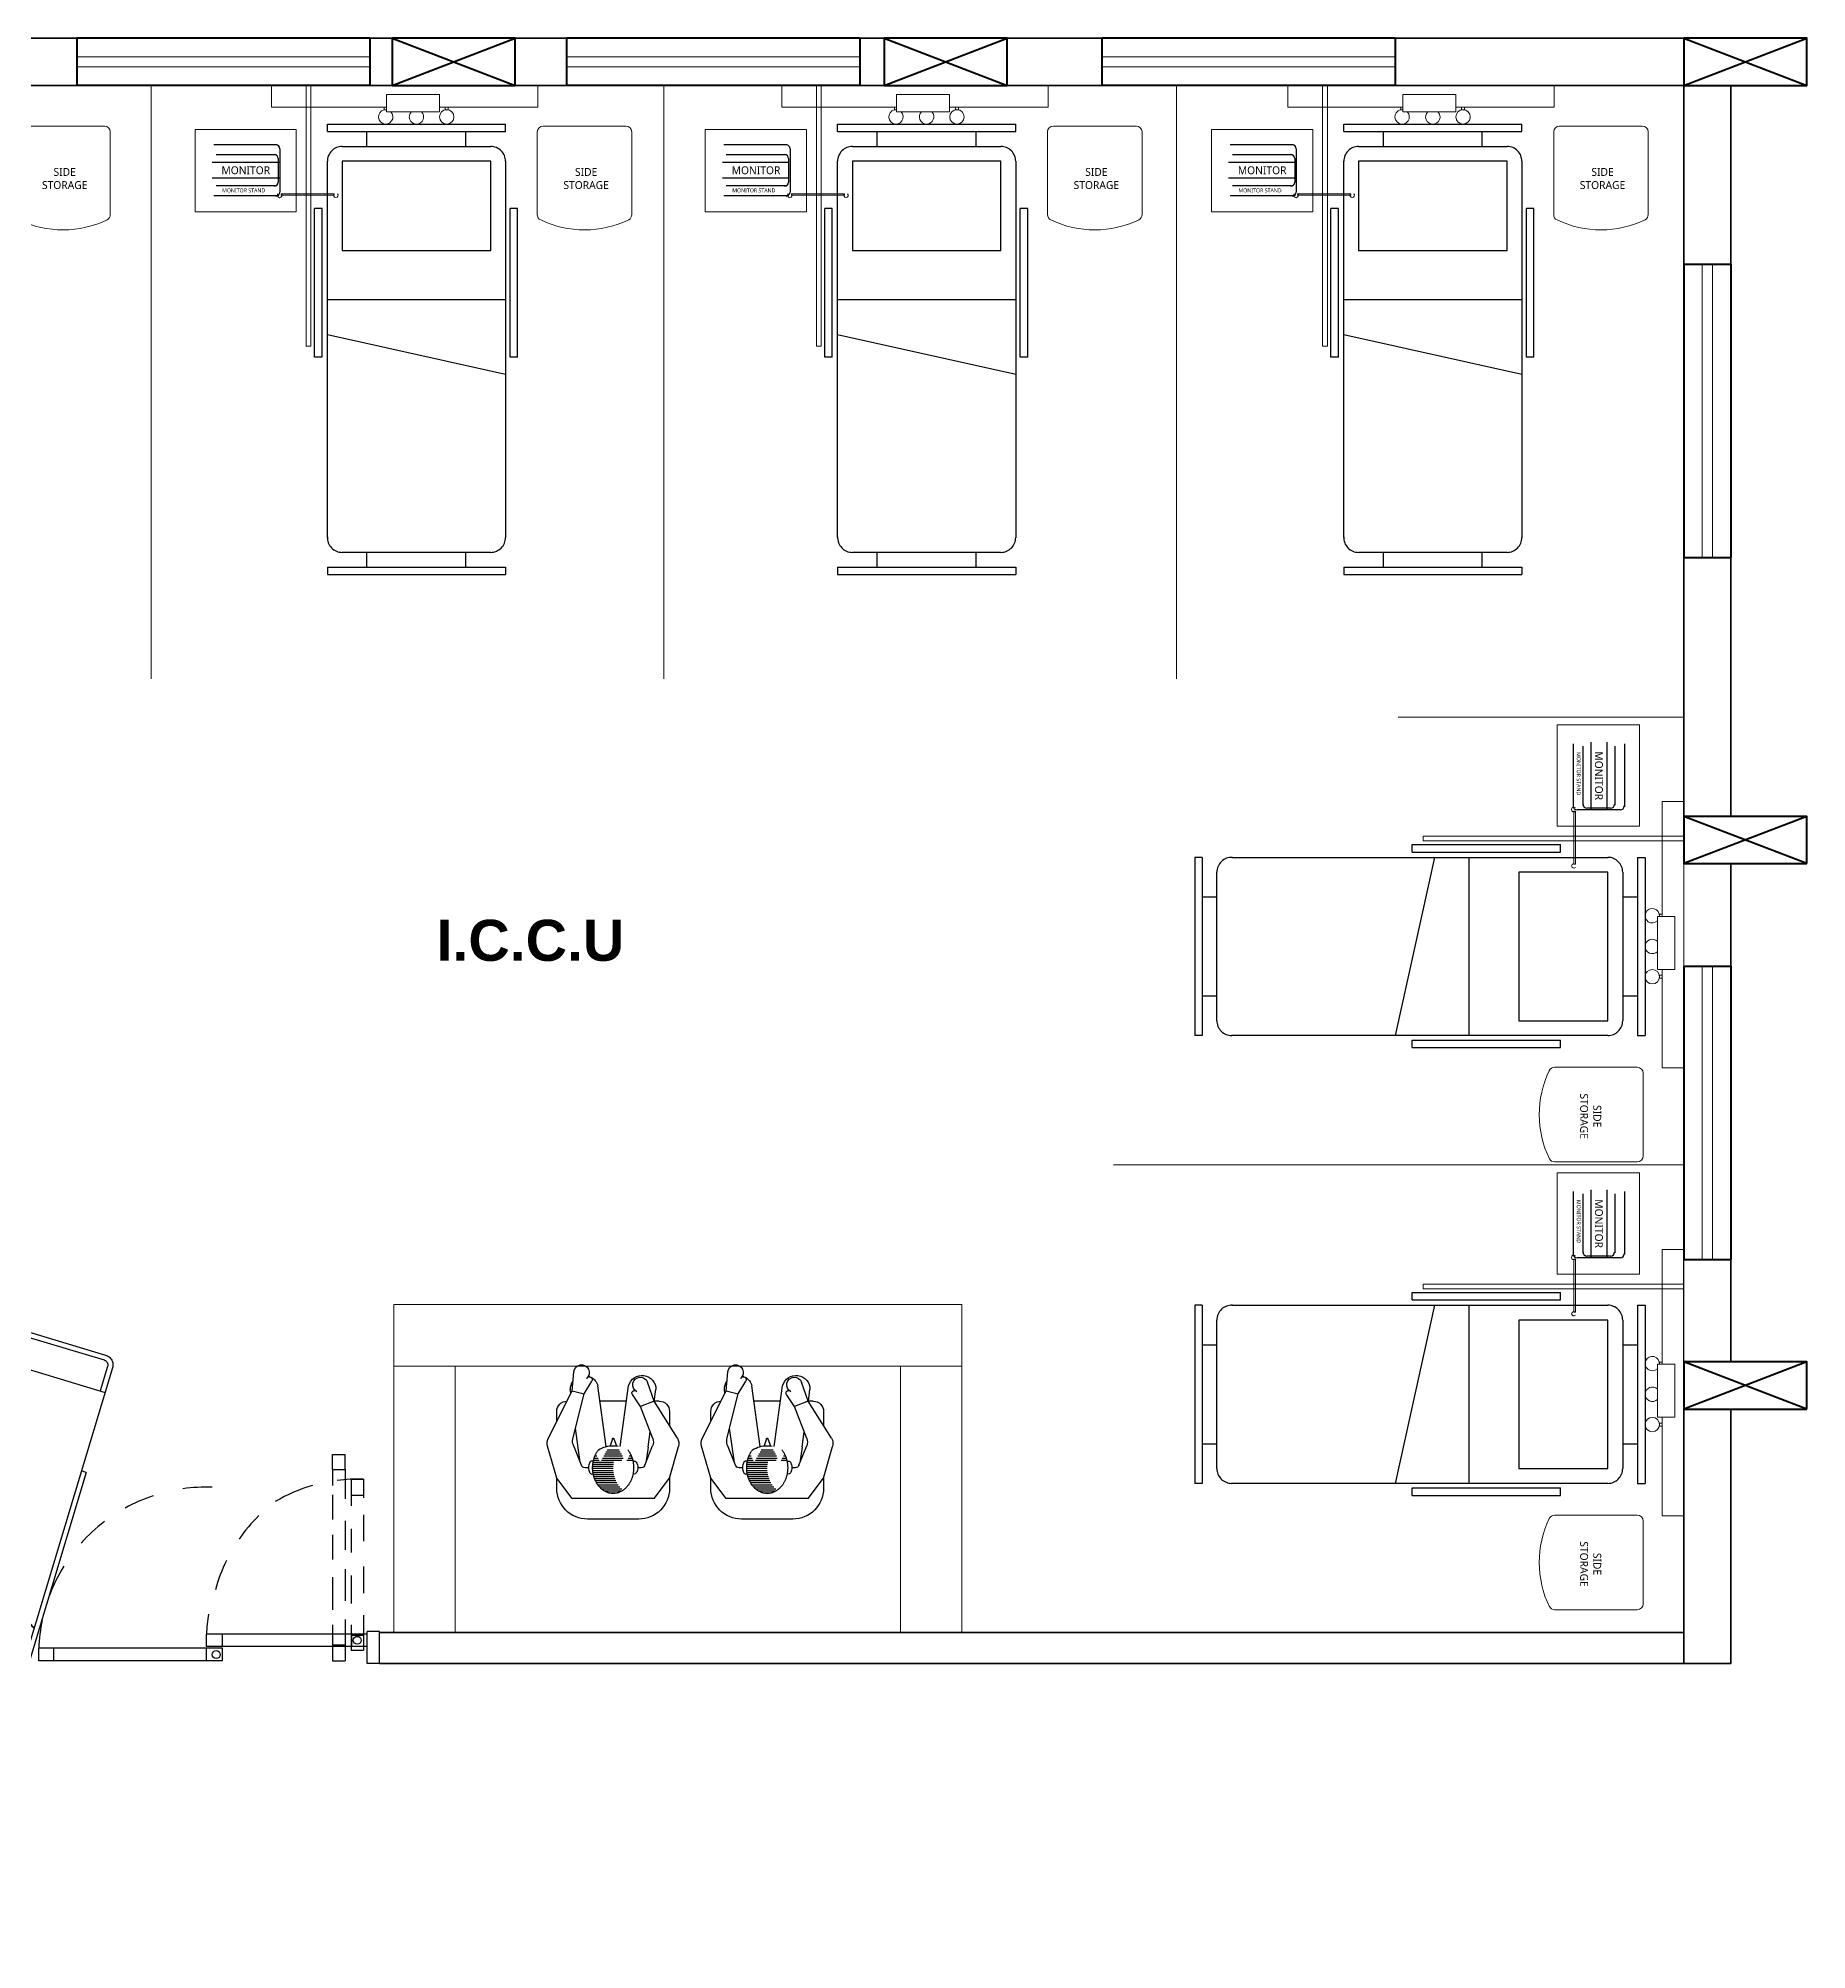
# Model space of a CAD drawing. Header units: inches. Extents: x -17070 to 527, y 504 to 2398.
# Drawn here: x -10391.89 to -10383.26, y 514.74 to 524.06 of the extents above; entities that cross this region are included whole.
import ezdxf

# ---------------------------------------------------------------- set-up
doc = ezdxf.new("R2010")
doc.units = ezdxf.units.IN
doc.linetypes.add('HIDDEN', pattern=[9.525, 6.35, -3.175])
for name, color, linetype in [('15', 7, 'HIDDEN'), ('elevation', 7, 'Continuous'), ('NOTES', 6, 'Continuous')]:
    doc.layers.add(name, color=color, linetype=linetype)
for name, color, linetype, lineweight in [('COL', 5, 'Continuous', 40), ('ELE-1', 105, 'Continuous', 40), ('furniture', 42, 'Continuous', 9), ('section', 1, 'Continuous', 35), ('TEXT', 7, 'Continuous', 9), ('wall', 7, 'Continuous', 30), ('WIN', 4, 'Continuous', 20)]:
    doc.layers.add(name, color=color, linetype=linetype, lineweight=lineweight)
doc.styles.add('ROMANC', font='arialbd.ttf', dxfattribs={"height": 0.35})
doc.styles.add('style1', font='', dxfattribs={"height": 12})
doc.styles.get('style1').set_extended_font_data('Arial Narrow')
doc.linetypes.add('ZIGZAG', pattern='A,0.0001,-0.2,[131,ltypeshp.shx,S=0.2,R=0,X=-0.2,Y=0],-0.4,[131,ltypeshp.shx,S=0.2,R=180,X=0.2,Y=0],-0.2', length=0.8001)

# ---------------------------------------------------------------- blocks, each defined once
blk = doc.blocks.new('OPERA')
at = {"layer": '15', "color": 7, "linetype": 'Continuous'}
for p, q in [((-154.8, 316.3), (-387.4, 200)), ((37.6, 275), (-118.7, 319.7)), ((-387.4, 200), (-480.5, 191.3)), ((-375.1, 206.2), (-394.2, 208.8)), ((-387.4, 200), (-372.8, 141.4)), ((-153.1, 196.1), (-372.8, 141.4)), ((-237.4, 275), (-287.4, 275)), ((-25, 155), (-122.4, 194)), ((137.6, 200), (37.6, 275)), ((87.6, 275), (37.6, 275)), ((137.6, -200), (137.6, 200)), ((-372.8, 141.4), (-435, 104.2)), ((-37.9, 160.2), (-205.6, 183)), ((-12.4, 120.2), (-12.4, 136.5)), ((237.6, -125), (237.6, 125)), ((-115.9, 34.6), (-412.4, 75)), ((-337.4, -64.8), (-337.4, 64.8)), ((-115.9, -34.6), (-412.4, -75)), ((-337.4, -200), (-429.2, -168.1)), ((-311.9, -133.2), (-369.1, -94)), ((-337.4, -200), (-311.9, -133.2)), ((-155.7, -193), (-311.9, -133.2)), ((-113.7, -170.5), (-188, -180.6)), ((-25, -155), (-119.3, -192.7)), ((-113.7, -170.5), (-36.6, -159.7)), ((-12.4, -136.5), (-12.4, -122.4)), ((-336.1, -200.8), (-394.2, -208.8)), ((-336.1, -200.8), (-394.2, -208.8)), ((-156.3, -313.2), (-337.4, -200)), ((-337.4, -225), (-337.4, -200)), ((-287.4, -275), (-217.4, -275)), ((37.6, -275), (-116, -318.9)), ((137.6, -200), (37.6, -275)), ((37.6, -275), (87.6, -275))]:
    blk.add_line(p, q, dxfattribs=at)
at = {"layer": '15', "color": 7}
for p, q in [((-50, 95.4), (-50, 67.8)), ((-40, 97.5), (-40, -97.5)), ((-30, 99), (-30, -99)), ((-20, 99.8), (-20, -99.8)), ((-10, 100), (-10, -100)), ((0, 99.5), (0, -99.5)), ((10, 98.4), (10, -98.4)), ((20, 96.6), (20, -96.6)), ((30, 94.1), (30, -94.1)), ((-154.3, 3.7), (-119.6, 14.6)), ((-100, 29.5), (-100, -29.5)), ((-90, 35), (-90, -35)), ((-80, 40.4), (-80, -40.4)), ((-70, 88.9), (-70, 78.8)), ((-70, 45.9), (-70, -45.9)), ((-60, 92.6), (-60, 73.3)), ((-60, 51.4), (-60, -51.4)), ((-50, 56.9), (-50, -57.4)), ((40, 90.9), (40, -90.9)), ((50, 86.8), (50, -86.8)), ((60, 81.6), (60, -81.6)), ((70, 75.2), (70, -75.2)), ((80, 67.3), (80, -67.3)), ((90, 57.2), (90, -57.2)), ((100, 43.4), (100, -43.4)), ((110, 20.2), (110, -20.2)), ((-154.3, -3.7), (-119.3, -15.7)), ((-70, -78.8), (-70, -88.9)), ((-60, -73.3), (-60, -92.6)), ((-50, -67.4), (-50, -95.4))]:
    blk.add_line(p, q, dxfattribs=at)
blk.add_lwpolyline([(-100, -71.4, 0.086863), (-61.4, -92.1, 0.080167), (-12.4, -100, 0.080167), (36.6, -92.1, 0.088923), (76, -70.7, 0.104957), (103.5, -37.1, 0.120011), (112.6, 0, 0.120011), (103.5, 37.1, 0.104957), (76, 70.7, 0.088923), (36.6, 92.1, 0.080167), (-12.4, 100, 0.080167), (-61.4, 92.1, 0.086863), (-100, 71.4, 0.104957)], format="xyb", dxfattribs=at)
at = {"layer": '15', "color": 7, "linetype": 'Continuous'}
for points in [[(-41.1, 97.3, -0.45437), (-43.1, 109.8, -0.104203), (-35.8, 115.6, -0.064948), (-26.3, 118.9, -0.051099), (-13.6, 120.2, -0.051099), (-0.8, 118.9, -0.064948), (8.7, 115.6, -0.104203), (16, 109.8, -0.433673), (14.5, 97.7, -0.174705)], [(-41.1, -97.3, 0.45437), (-43.1, -109.8, 0.104203), (-35.8, -115.6, 0.064948), (-26.3, -118.9, 0.051099), (-13.6, -120.2, 0.051099), (-0.8, -118.9, 0.064948), (8.7, -115.6, 0.104203), (16, -109.8, 0.433673), (14.5, -97.7, 0.174705)]]:
    blk.add_lwpolyline(points, format="xyb", dxfattribs=at)
for centre, radius, start, end in [((-132.5, 271.6), 50, 74.0546, 116.56505), ((-477, 153.9), 37.5, 95.3497, 319.86519), ((-395, 140.7), 68, 89.30545, 126.58211), ((-287.4, 225), 50, 90, 180), ((-141, 147.6), 50, 68.19859, 103.97598), ((87.6, 125), 150, 0, 90), ((-395, 140.7), 68, 197.39745, 202.38408), ((-442.2, 116.3), 14.1, 114.26492, 300.94997), ((-395, 140.7), 68, 209.44035, 255.16422), ((-32.4, 136.5), 20, 360, 68.19859), ((-394.6, -140.7), 68.1, 105.22147, 270.30886), ((-376.4, -104.7), 13, 55.57022, 226.31238), ((-416.9, -132.6), 37.5, 27.16621, 250.81308), ((-32.4, -136.5), 20, 291.80141, 0), ((87.6, -125), 150, 270, 0), ((-287.4, -225), 50, 180, 270), ((-137.8, -146.3), 50, 249.0532, 291.80141), ((-129.8, -270.8), 50, 237.99462, 285.9454)]:
    blk.add_arc(centre, radius, start, end, dxfattribs=at)
at = {"layer": '15', "color": 7}
for centre, radius, start, end in [((-152.8, 0), 4.03, 111.55109, 248.44891), ((15, 0), 135.3, 148.17789, 211.82211)]:
    blk.add_arc(centre, radius, start, end, dxfattribs=at)
blk = doc.blocks.new('w2r')
at = {"color": 7}
for p, q in [((-5580600.0868, -3631425.8087), (-5580600.0868, -3631425.3887)), ((-5580600.0568, -3631425.3587), (-5580599.6368, -3631425.3587)), ((-5580599.6068, -3631425.3887), (-5580599.6068, -3631425.8087))]:
    blk.add_line(p, q, dxfattribs=at)
for centre, radius, start, end in [((-5580600.0568, -3631425.3887), 0.03, 90, 180), ((-5580599.6368, -3631425.3887), 0.03, 0, 90), ((-5580600.0568, -3631425.8087), 0.03, 180, 240.73392), ((-5580599.8468, -3631425.3692), 0.5171, 244.23879, 295.5316), ((-5580599.6368, -3631425.8087), 0.03, 295.5316, 360)]:
    blk.add_arc(centre, radius, start, end, dxfattribs=at)
blk = doc.blocks.new('hospi bed')
at = {"layer": 'elevation', "color": 7}
for p, q in [((115.7191, 57.897), (115.7191, 56.0612)), ((115.7414, 56.9421), (115.7414, 57.6662))]:
    blk.add_line(p, q, dxfattribs=at)
for points in [[(114.8502, 58.0786), (115.7191, 58.0786)], [(114.8502, 58.0424), (114.8502, 58.0786)], [(115.7191, 58.0424), (115.7191, 58.0786)], [(114.8502, 58.0424), (115.7191, 58.0424)], [(115.0433, 57.9694), (115.0433, 58.0424)], [(115.526, 57.9694), (115.526, 58.0424)], [(114.8502, 56.0626), (114.8502, 57.897)], [(114.9226, 57.9694), (115.6467, 57.9694)], [(114.8242, 56.9421), (114.8242, 57.6662), (114.788, 57.6662)], [(114.788, 56.9421), (114.788, 57.6662)], [(115.7776, 57.6662), (115.7414, 57.6662)], [(115.7776, 56.9421), (115.7776, 57.6662)], [(115.7191, 57.2212), (114.8502, 57.2212)], [(114.8502, 57.0522), (115.7191, 56.8591)], [(114.8242, 56.9421), (114.788, 56.9421)], [(115.7776, 56.9421), (115.7414, 56.9421)], [(115.6467, 55.9902), (114.9226, 55.9902)], [(115.0433, 55.9178), (115.0433, 55.9902)], [(115.526, 55.9178), (115.526, 55.9902)], [(114.8502, 55.9184), (115.7191, 55.9184)], [(114.8502, 55.9184), (114.8502, 55.8822)], [(114.8502, 55.8822), (115.7191, 55.8822)], [(115.7191, 55.9184), (115.7191, 55.8822)]]:
    blk.add_lwpolyline(points, dxfattribs=at)
blk.add_lwpolyline([(115.6467, 57.897), (114.9226, 57.897), (114.9226, 57.4625), (115.6467, 57.4625), (115.6467, 57.897)], close=True, dxfattribs=at)
for centre, start, end in [((114.9226, 57.897), 90, 180.01241), ((115.6467, 57.897), 0, 90.00572), ((114.9226, 56.0626), 177.34067, 270.05424), ((115.6467, 56.0626), 269.94585, 0.00007)]:
    blk.add_arc(centre, 0.0724, start, end, dxfattribs=at)
blk = doc.blocks.new('FGTNB')
at = {"color": 7, "lineweight": 18}
blk.add_line((-5581170.012, -3631426.215), (-5581170.012, -3631426.521), dxfattribs=at)
blk.add_lwpolyline([(-5581170.012, -3631426.54, -2.414214), (-5581170.012, -3631426.521), (-5581170.021, -3631426.521), (-5581170.021, -3631426.215), (-5581170.012, -3631426.215, -2.414214), (-5581170.012, -3631426.197)], format="xyb", dxfattribs=at)
blk = doc.blocks.new('FBNH')
at = {"layer": 'furniture', "linetype": 'ByBlock'}
blk.add_lwpolyline([(-5581170.3591, -3631421.3814), (-5581170.3348, -3631421.3814), (-5581170.3348, -3631422.7057), (-5581170.3591, -3631422.7057)], close=True, dxfattribs=at)
at = {"layer": 'furniture', "linetype": 'ByBlock', "xscale": 0.880801118328236, "yscale": 0.880801118328236, "zscale": 0.8808011183136943, "rotation": 90}
blk.add_blockref('FGTNB', (-8779734.749, 1284478.8564), dxfattribs=at)
blk = doc.blocks.new('HEAD')
for p, q in [((-1.4, 1.21), (-1.27, 1.42)), ((-1.27, 1.42), (-1.08, 1.63)), ((-1.08, 1.63), (-0.88, 1.71)), ((-0.88, 1.71), (-0.67, 1.79)), ((-0.67, 1.79), (-0.45, 1.86)), ((-0.45, 1.86), (-0.24, 1.94)), ((-0.24, 1.94), (-0.03, 1.98)), ((-0.03, 1.98), (0.18, 2)), ((0.18, 2), (0.38, 2)), ((0.38, 2), (0.59, 1.92)), ((0.59, 1.92), (0.8, 1.81)), ((0.8, 1.81), (1.01, 1.73)), ((1.01, 1.73), (1.22, 1.64)), ((1.22, 1.64), (1.41, 1.43)), ((1.41, 1.43), (1.57, 1.22)), ((-1.57, 0.59), (-1.55, 0.8)), ((-1.51, 0.38), (-1.57, 0.59)), ((-1.55, 0.8), (-1.48, 1)), ((-1.47, 0.17), (-1.51, 0.38)), ((-1.48, 1), (-1.4, 1.21)), ((-1.44, -0.03), (-1.47, 0.17)), ((-1.33, 0.25), (-1.25, 0.46)), ((-1.3, 0.05), (-1.33, 0.25)), ((-1.18, -0.16), (-1.3, 0.05)), ((-1.25, 0.46), (-1.18, 0.67)), ((-1.18, 0.67), (-1.14, 0.88)), ((-1.14, 0.88), (-0.93, 0.99)), ((-0.95, 0.43), (-0.74, 0.49)), ((-0.93, 0.99), (-0.73, 0.98)), ((-0.74, 0.49), (-0.53, 0.5)), ((-0.73, 0.98), (-0.52, 0.96)), ((-0.53, 0.5), (-0.39, 0.47)), ((-0.52, 0.96), (-0.31, 0.96)), ((-0.31, 0.96), (-0.1, 0.97)), ((-0.22, 0.31), (-0.07, 0.1)), ((-0.07, 0.1), (-0.11, -0.1)), ((-0.1, 0.97), (0.11, 0.98)), ((0.11, 0.98), (0.31, 1.03)), ((0.31, 1.03), (0.52, 1.09)), ((0.43, 0.45), (0.64, 0.5)), ((0.52, 1.09), (0.73, 1.18)), ((0.64, 0.5), (0.85, 0.5)), ((0.73, 1.18), (0.94, 1.26)), ((0.85, 0.5), (0.95, 0.47)), ((0.94, 1.26), (1.15, 1.24)), ((0.95, 1.26), (1.1, 1.05)), ((1.1, 1.05), (1.19, 0.84)), ((1.18, 0.01), (1.1, -0.2)), ((1.15, 1.24), (1.18, 1.24)), ((1.19, 0.22), (1.18, 0.01)), ((1.19, 0.84), (1.22, 0.64)), ((1.22, 0.43), (1.19, 0.22)), ((1.22, 0.64), (1.22, 0.43)), ((1.32, 0.13), (1.23, 0)), ((1.53, 0.29), (1.32, 0.13)), ((1.49, 0.18), (1.46, -0.02)), ((1.6, 0.39), (1.49, 0.18)), ((1.57, 1.22), (1.64, 1.02)), ((1.64, 0.6), (1.6, 0.39)), ((1.64, 1.02), (1.68, 0.81)), ((1.68, 0.81), (1.64, 0.6)), ((-1.37, -0.24), (-1.44, -0.03)), ((-1.19, -0.32), (-1.37, -0.24)), ((-1.2, -0.39), (-1.19, -0.32)), ((-1.16, -0.6), (-1.2, -0.39)), ((-1.08, -0.37), (-1.18, -0.16)), ((-1.07, -0.81), (-1.16, -0.6)), ((-1.01, -0.58), (-1.08, -0.37)), ((-0.95, -1.02), (-1.07, -0.81)), ((-0.74, -1.21), (-0.95, -1.02)), ((-0.55, -1.42), (-0.74, -1.21)), ((-0.39, -0.74), (-0.18, -0.69)), ((-0.32, -0.81), (-0.11, -0.92)), ((-0.25, -0.24), (-0.04, -0.37)), ((-0.18, -0.69), (0.03, -0.69)), ((-0.11, -0.1), (-0.12, -0.14)), ((-0.11, -0.92), (0.1, -0.91)), ((-0.04, -0.37), (0.16, -0.36)), ((0.03, -0.69), (0.23, -0.67)), ((0.1, -0.91), (0.3, -0.91)), ((0.16, -0.36), (0.29, -0.24)), ((0.23, -0.67), (0.44, -0.72)), ((0.3, -0.91), (0.44, -0.82)), ((0.44, -0.72), (0.49, -0.72)), ((0.7, -1.28), (0.49, -1.42)), ((0.89, -1.07), (0.7, -1.28)), ((0.87, -0.61), (0.86, -0.69)), ((0.94, -0.4), (0.87, -0.61)), ((1.1, -0.88), (0.89, -1.07)), ((1.1, -0.2), (0.94, -0.4)), ((1.18, -0.67), (1.1, -0.88)), ((1.17, -0.16), (1.17, -0.23)), ((1.17, -0.23), (1.2, -0.44)), ((1.23, -0.46), (1.18, -0.67)), ((1.2, -0.44), (1.22, -0.51)), ((1.42, -0.25), (1.23, -0.46)), ((1.46, -0.02), (1.42, -0.25)), ((-0.34, -1.49), (-0.55, -1.42)), ((-0.14, -1.49), (-0.34, -1.49)), ((0.07, -1.5), (-0.14, -1.49)), ((0.28, -1.48), (0.07, -1.5)), ((0.49, -1.42), (0.28, -1.48))]:
    blk.add_line(p, q)
for centre, radius, start, end in [((-0.66, 0.4), 0.105, 128.6724, 57.683), ((0.71, 0.4), 0.104, 117.341, 62.659), ((1.47, -0.17), 0.3, 144.144, 176.818)]:
    blk.add_arc(centre, radius, start, end)
blk = doc.blocks.new('CAMILLA INVERTIDA')
at = {"layer": '15', "color": 7, "linetype": 'Continuous'}
for p, q in [((-0.4761, 0.2752), (-0.3011, 0.3253)), ((-0.3011, 0.3253), (-0.101, 0.2004)), ((0.7748, 0.2996), (1.1181, -0.2167)), ((0.7748, 0.2996), (0.992, -0.3006)), ((-0.576, 0.2001), (-0.4761, 0.2752)), ((-0.426, 0.1502), (-0.301, 0.2003)), ((-0.301, 0.2003), (-0.1265, 0.1336)), ((-0.101, 0.2004), (-0.1265, 0.1336)), ((-0.1024, 0.2012), (-0.0443, 0.2092)), ((-0.1024, 0.2012), (-0.0443, 0.2092)), ((-0.101, 0.2004), (-0.0092, 0.1685)), ((-0.426, 0.1502), (-0.426, 0.1204)), ((-0.3248, 0.1707), (-0.4018, 0.1599)), ((-0.3248, 0.1707), (-0.2504, 0.1809)), ((-0.1265, 0.1336), (-0.0693, 0.0944)), ((0.4927, 0.062), (0.5175, 0.1637)), ((-0.3225, 0.0348), (-0.0259, 0.0754)), ((0.449, 0.062), (0.4927, 0.062)), ((-0.6572, -0.0296), (-0.7888, -0.0476)), ((0.4446, -0.0562), (0.4923, -0.0562)), ((0.4923, -0.0562), (0.5174, -0.1591)), ((-0.4258, -0.12), (-0.4258, -0.1498)), ((-0.4258, -0.1498), (-0.3008, -0.1997)), ((-0.3008, -0.1997), (-0.0654, -0.141)), ((-0.0654, -0.141), (-0.0033, -0.1037)), ((-0.0508, -0.1996), (-0.0654, -0.141)), ((-0.5758, -0.1999), (-0.4757, -0.2748)), ((-0.4757, -0.2748), (-0.3007, -0.3247)), ((-0.3007, -0.3247), (-0.0508, -0.1996)), ((-0.0508, -0.1996), (0.0423, -0.1908)), ((0.992, -0.3006), (1.1181, -0.2167))]:
    blk.add_line(p, q, dxfattribs=at)
at = {"layer": '15'}
for p, q in [((2.0998, 0.3), (0.0498, 0.2988)), ((0.1748, 0.2989), (0.1752, -0.3011)), ((1.5748, 0.3247), (0.5748, 0.3241)), ((0.5748, 0.3241), (0.5748, 0.2991)), ((1.5748, 0.3247), (1.5748, 0.2997)), ((1.9752, -0.3001), (1.9748, 0.2999)), ((-0.0001, 0.2488), (-0.0001, 0.1638)), ((0.0249, 0.2488), (0.0251, -0.1186)), ((0.1748, 0.2739), (0.0498, 0.2738)), ((2.0998, 0.275), (1.9748, 0.2749)), ((2.1251, -0.25), (2.1249, 0.25)), ((2.1501, -0.25), (2.1499, 0.25)), ((-0.0001, 0.1023), (0.0001, -0.1023)), ((0.3179, 0.0948), (0.3179, 0.0724)), ((0.3279, 0.0961), (0.3279, 0.0737)), ((0.3379, 0.0961), (0.3379, 0.0762)), ((0.3479, 0.0939), (0.3479, 0.0791)), ((0.2379, 0.0213), (0.2379, -0.0268)), ((0.2479, 0.0443), (0.2479, -0.044)), ((0.2579, 0.0649), (0.2578, -0.0631)), ((0.2679, 0.0744), (0.2678, -0.0717)), ((0.2779, 0.0808), (0.2778, -0.0787)), ((0.2879, 0.0857), (0.2879, -0.0459)), ((0.2979, 0.0892), (0.2979, -0.0267)), ((0.3079, 0.0922), (0.3079, 0.0629)), ((0.3579, 0.092), (0.3579, 0.0822)), ((0.3679, 0.0904), (0.3679, 0.0819)), ((0.2878, -0.0502), (0.2878, -0.0849)), ((0.2978, -0.056), (0.2978, -0.088)), ((0.3078, -0.0604), (0.3078, -0.0902)), ((0.3178, -0.0636), (0.3178, -0.0915)), ((0.3278, -0.0645), (0.3278, -0.0905)), ((0.3378, -0.0649), (0.3378, -0.089)), ((0.3478, -0.0648), (0.3478, -0.0873)), ((0.3578, -0.0639), (0.3578, -0.0836)), ((0.3678, -0.0633), (0.3678, -0.0716)), ((0.3778, -0.0626), (0.3778, -0.0655)), ((-0.7705, -0.1814), (-0.5985, -0.1578)), ((0.0001, -0.1948), (0.0001, -0.2512)), ((0.0251, -0.1925), (0.0251, -0.2512)), ((0.0502, -0.2762), (0.1752, -0.2761)), ((1.9752, -0.2751), (2.1002, -0.275)), ((0.0502, -0.3012), (2.1002, -0.3)), ((0.5752, -0.3009), (0.5752, -0.3259)), ((0.5752, -0.3259), (1.5752, -0.3253)), ((1.5752, -0.3003), (1.5752, -0.3253))]:
    blk.add_line(p, q, dxfattribs=at)
at = {"layer": '15', "color": 7}
for p, q in [((-0.4683, -0.094), (-0.4684, 0.0943)), ((-0.4583, -0.0964), (-0.4584, 0.0967)), ((-0.4483, -0.0982), (-0.4484, 0.0985)), ((-0.4383, -0.0993), (-0.4384, 0.0997)), ((-0.4283, -0.0998), (-0.4284, 0.1002)), ((-0.4183, -0.0996), (-0.4184, 0.1)), ((-0.4083, -0.0988), (-0.4084, 0.0992)), ((-0.3983, -0.0973), (-0.3984, 0.0977)), ((-0.3884, 0.0676), (-0.3884, 0.0956)), ((-0.5483, -0.0201), (-0.5483, 0.0203)), ((-0.5383, -0.0433), (-0.5384, 0.0435)), ((-0.5283, -0.057), (-0.5284, 0.0573)), ((-0.5183, -0.0672), (-0.5184, 0.0674)), ((-0.5083, -0.0751), (-0.5084, 0.0753)), ((-0.4983, -0.0815), (-0.4984, 0.0817)), ((-0.4883, -0.0866), (-0.4884, 0.0869)), ((-0.4783, -0.0908), (-0.4784, 0.0911)), ((-0.3883, -0.0567), (-0.3884, 0.0576)), ((-0.3784, 0.0735), (-0.3784, 0.0928)), ((-0.3783, -0.0512), (-0.3784, 0.0516)), ((-0.3684, 0.079), (-0.3684, 0.0891)), ((-0.3683, -0.0457), (-0.3684, 0.0461)), ((-0.3583, -0.0402), (-0.3583, 0.0407)), ((-0.3483, -0.0347), (-0.3483, 0.0352)), ((-0.3383, -0.0292), (-0.3383, 0.0297)), ((-0.284, 0.004), (-0.319, 0.0159)), ((-0.3883, -0.0952), (-0.3883, -0.0676)), ((-0.3783, -0.0924), (-0.3783, -0.0731)), ((-0.3683, -0.0887), (-0.3683, -0.0786)), ((-0.284, -0.0035), (-0.3188, -0.0143))]:
    blk.add_line(p, q, dxfattribs=at)
blk.add_lwpolyline([(-0.3384, 0.0716, 0.086863), (-0.377, 0.0923, 0.080167), (-0.426, 0.1002, 0.080167), (-0.475, 0.0922, 0.088923), (-0.5143, 0.0708, 0.104957), (-0.5419, 0.0372, 0.120011), (-0.5509, 0.0001, 0.120011), (-0.5418, -0.037, 0.104957), (-0.5142, -0.0706, 0.088923), (-0.4749, -0.0919, 0.080167), (-0.4258, -0.0998, 0.080167), (-0.3768, -0.0919, 0.086863), (-0.3383, -0.0711, 0.104957)], format="xyb", dxfattribs=at)
at = {"layer": '15', "color": 7, "linetype": 'Continuous'}
for points in [[(-0.3973, 0.0975, 0.45437), (-0.3953, 0.11, 0.104203), (-0.4026, 0.1158, 0.064948), (-0.4121, 0.1191, 0.051099), (-0.4248, 0.1204, 0.051099), (-0.4376, 0.1191, 0.064948), (-0.4471, 0.1157, 0.104203), (-0.4544, 0.1099, 0.433673), (-0.4529, 0.0978, 0.174705)], [(-0.3972, -0.0971, -0.45437), (-0.3951, -0.1096, -0.104203), (-0.4024, -0.1154, -0.064948), (-0.412, -0.1187, -0.051099), (-0.4247, -0.12, -0.051099), (-0.4374, -0.1187, -0.064948), (-0.447, -0.1154, -0.104203), (-0.4543, -0.1096, -0.433673), (-0.4528, -0.0975, -0.174705)]]:
    blk.add_lwpolyline(points, format="xyb", dxfattribs=at)
at = {"layer": '15'}
for centre, radius, start, end in [((0.0499, 0.2488), 0.05, 90.03271, 180.03271), ((2.0999, 0.25), 0.05, 0.03271, 90.03271), ((-0.3759, 0.0002), 0.2828, 135.03271, 225.03271), ((0.0499, 0.2488), 0.025, 90.03271, 180.03271), ((2.0999, 0.25), 0.025, 0.03271, 90.03271), ((-0.7879, -0.1156), 0.068, 90.70866, 284.88709), ((0.0501, -0.2512), 0.05, 180.03271, 270.03271), ((0.0501, -0.2512), 0.025, 180.03271, 270.03271), ((2.1001, -0.25), 0.025, 270.03271, 0.03271), ((2.1001, -0.25), 0.05, 270.03271, 0.03271)]:
    blk.add_arc(centre, radius, start, end, dxfattribs=at)
at = {"layer": '15', "color": 7, "linetype": 'Continuous'}
for centre, radius, start, end in [((-0.0439, 0.1411), 0.0681, 50.01563, 90.34157), ((0.6195, 0.1388), 0.105, 95.29049, 166.263), ((0.8687, -1.298), 1.5629, 92.9552, 99.53303), ((-0.0619, 0.1051), 0.013, 235.60293, 46.34509), ((-0.0215, 0.133), 0.0375, 207.19891, 70.84579), ((0.7012, -0.6985), 0.8689, 81.82838, 91.23232), ((0.651, 0.0757), 0.0683, 321.61238, 56.60417), ((0.7715, 0.2951), 0.1335, 282.38059, 291.88062), ((-0.0439, 0.1411), 0.0681, 285.25418, 310.04978), ((0.4935, 0.0023), 0.0334, 359.96729, 51.00829), ((0.4935, 0.0023), 0.0334, 308.92629, 359.96729), ((-0.7879, -0.1156), 0.068, 104.86849, 150.59235), ((0.6509, -0.0713), 0.0683, 303.33042, 38.3222), ((-0.7879, -0.1156), 0.068, 233.4506, 284.86849), ((0.004, -0.1159), 0.0141, 294.29762, 120.98268), ((0.0388, -0.1535), 0.0375, 275.38241, 139.8979), ((0.6194, -0.1342), 0.105, 193.67158, 264.6441), ((0.702, 0.7029), 0.8689, 268.70226, 282.65351), ((0.7712, -0.2908), 0.1335, 59.02351, 77.554), ((0.95, -2.0006), 1.8276, 90.12952, 93.45436), ((1.3596, 2.108), 2.3009, 258.28391, 259.46647), ((0.8702, 1.3022), 1.5629, 260.40156, 268.88664), ((0.8638, 1.3013), 1.5618, 269.12088, 274.12226)]:
    blk.add_arc(centre, radius, start, end, dxfattribs=at)
at = {"layer": '15', "color": 7}
for centre, radius, start, end in [((-0.4533, 0.0002), 0.1353, 328.2106, 31.85482), ((-0.2855, 0.0003), 0.00403, 291.5838, 68.48161)]:
    blk.add_arc(centre, radius, start, end, dxfattribs=at)
at = {"layer": '15', "xscale": -0.05800000000004864, "yscale": 0.07250000000004775, "zscale": 0.05800000000003884, "rotation": 89.96729221976162}
blk.add_blockref('HEAD', (0.3778, 0.0057), dxfattribs=at)

msp = doc.modelspace()

# ---------------------------------------------------------------- linework, layer by layer
at = {"color": 7}
for p, q in [((-10391.03051, 523.53843), (-10390.72331, 523.53843)), ((-10390.70791, 523.51792), (-10390.70791, 523.30672)), ((-10388.54214, 523.53843), (-10388.23494, 523.53843)), ((-10388.21954, 523.51792), (-10388.21954, 523.30672)), ((-10386.07348, 523.53843), (-10385.76628, 523.53843)), ((-10385.75088, 523.51792), (-10385.75088, 523.30672)), ((-10391.03836, 523.45222), (-10390.71196, 523.45222)), ((-10391.01916, 523.49062), (-10390.73116, 523.49062)), ((-10390.71577, 523.47012), (-10390.71577, 523.35492)), ((-10388.55, 523.45222), (-10388.2236, 523.45222)), ((-10388.5308, 523.49062), (-10388.2428, 523.49062)), ((-10388.2274, 523.47012), (-10388.2274, 523.35492)), ((-10386.08133, 523.45222), (-10385.75493, 523.45222)), ((-10386.06213, 523.49062), (-10385.77413, 523.49062)), ((-10385.75874, 523.47012), (-10385.75874, 523.35492)), ((-10390.71196, 523.37542), (-10391.03836, 523.37542)), ((-10390.73116, 523.33702), (-10391.01916, 523.33702)), ((-10388.2236, 523.37542), (-10388.55, 523.37542)), ((-10388.2428, 523.33702), (-10388.5308, 523.33702)), ((-10385.75493, 523.37542), (-10386.08133, 523.37542)), ((-10385.77413, 523.33702), (-10386.06213, 523.33702)), ((-10390.72331, 523.28883), (-10391.03051, 523.28883)), ((-10388.23494, 523.28883), (-10388.54214, 523.28883)), ((-10385.76628, 523.28883), (-10386.07348, 523.28883)), ((-10384.39939, 520.30952), (-10384.39939, 520.61672)), ((-10384.3512, 520.31738), (-10384.3512, 520.60538)), ((-10384.3128, 520.29818), (-10384.3128, 520.62458)), ((-10384.236, 520.62458), (-10384.236, 520.29818)), ((-10384.1976, 520.60538), (-10384.1976, 520.31738)), ((-10384.14979, 520.61672), (-10384.14979, 520.30952)), ((-10384.1703, 520.29412), (-10384.3815, 520.29412)), ((-10384.21811, 520.30198), (-10384.33331, 520.30198)), ((-10384.39939, 518.12559), (-10384.39939, 518.43279)), ((-10384.3512, 518.13345), (-10384.3512, 518.42145)), ((-10384.3128, 518.11425), (-10384.3128, 518.44065)), ((-10384.236, 518.44065), (-10384.236, 518.11425)), ((-10384.1976, 518.42145), (-10384.1976, 518.13345)), ((-10384.14979, 518.43279), (-10384.14979, 518.12559)), ((-10384.1703, 518.1102), (-10384.3815, 518.1102)), ((-10384.21811, 518.11805), (-10384.33331, 518.11805))]:
    msp.add_line(p, q, dxfattribs=at)
for centre, start, end in [((-10390.72711, 523.51792), 360, 90), ((-10388.23874, 523.51792), 360, 90), ((-10385.77008, 523.51792), 360, 90), ((-10390.73497, 523.47012), 0, 90), ((-10388.2466, 523.47012), 0, 90), ((-10385.77794, 523.47012), 0, 90), ((-10390.73497, 523.35492), 270, 0), ((-10390.72711, 523.30672), 270, 0), ((-10388.2466, 523.35492), 270, 0), ((-10388.23874, 523.30672), 270, 0), ((-10385.77794, 523.35492), 270, 0), ((-10385.77008, 523.30672), 270, 0), ((-10384.3815, 520.31332), 180, 270), ((-10384.33331, 520.32118), 180, 270), ((-10384.21811, 520.32118), 270, 0), ((-10384.1703, 520.31332), 270, 0), ((-10384.3815, 518.1294), 180, 270), ((-10384.33331, 518.13725), 180, 270), ((-10384.21811, 518.13725), 270, 0), ((-10384.1703, 518.1294), 270, 0)]:
    msp.add_arc(centre, 0.0192, start, end, dxfattribs=at)
at = {"layer": 'COL', "ltscale": 0.0005}
for p, q in [((-10390.16119, 523.82704), (-10389.56119, 524.05704)), ((-10390.16119, 524.05704), (-10389.56119, 523.82704)), ((-10387.76119, 523.82704), (-10387.16119, 524.05704)), ((-10387.76119, 524.05704), (-10387.16119, 523.82704)), ((-10383.86119, 523.82704), (-10383.26119, 524.05704)), ((-10383.86119, 524.05704), (-10383.26119, 523.82704)), ((-10383.26119, 520.26204), (-10383.86119, 520.03204)), ((-10383.26119, 520.03204), (-10383.86119, 520.26204)), ((-10383.26119, 520.26204), (-10383.86119, 520.03204)), ((-10383.26119, 520.03204), (-10383.86119, 520.26204)), ((-10383.26119, 520.26204), (-10383.26119, 520.26204)), ((-10383.26119, 517.60204), (-10383.86119, 517.37204)), ((-10383.26119, 517.37204), (-10383.86119, 517.60204)), ((-10383.26119, 517.60204), (-10383.86119, 517.37204)), ((-10383.26119, 517.37204), (-10383.86119, 517.60204)), ((-10383.26119, 517.60204), (-10383.86119, 517.37204)), ((-10383.26119, 517.37204), (-10383.86119, 517.60204)), ((-10383.26119, 517.60204), (-10383.86119, 517.37204)), ((-10383.26119, 517.37204), (-10383.86119, 517.60204))]:
    msp.add_line(p, q, dxfattribs=at)
for points in [[(-10390.16119, 524.05704), (-10390.16119, 523.82704), (-10389.56119, 523.82704), (-10389.56119, 524.05704)], [(-10387.76119, 524.05704), (-10387.76119, 523.82704), (-10387.16119, 523.82704), (-10387.16119, 524.05704)], [(-10383.86119, 524.05704), (-10383.86119, 523.82704), (-10383.26119, 523.82704), (-10383.26119, 524.05704)], [(-10383.26119, 520.03204), (-10383.26119, 520.26204), (-10383.86119, 520.26204), (-10383.86119, 520.03204)], [(-10383.26119, 520.03204), (-10383.26119, 520.26204), (-10383.86119, 520.26204), (-10383.86119, 520.03204)], [(-10383.26119, 517.37204), (-10383.26119, 517.60204), (-10383.86119, 517.60204), (-10383.86119, 517.37204)], [(-10383.26119, 517.37204), (-10383.26119, 517.60204), (-10383.86119, 517.60204), (-10383.86119, 517.37204)], [(-10383.26119, 517.37204), (-10383.26119, 517.60204), (-10383.86119, 517.60204), (-10383.86119, 517.37204)], [(-10383.26119, 517.37204), (-10383.26119, 517.60204), (-10383.86119, 517.60204), (-10383.86119, 517.37204)]]:
    msp.add_lwpolyline(points, close=True, dxfattribs=at)
at = {"layer": 'ELE-1', "ltscale": 0.0005}
for p, q in [((-10390.26855, 524.05704), (-10391.69855, 524.05704)), ((-10391.69855, 524.05704), (-10391.69855, 523.82704)), ((-10390.26855, 524.05704), (-10390.26855, 523.82704)), ((-10387.87999, 524.05704), (-10389.30999, 524.05704)), ((-10389.30999, 524.05704), (-10389.30999, 523.82704)), ((-10387.87999, 524.05704), (-10387.87999, 523.82704)), ((-10385.26924, 524.05704), (-10386.69924, 524.05704)), ((-10386.69924, 524.05704), (-10386.69924, 523.82704)), ((-10385.26924, 524.05704), (-10385.26924, 523.82704)), ((-10390.26855, 523.82704), (-10391.69855, 523.82704)), ((-10387.87999, 523.82704), (-10389.30999, 523.82704)), ((-10385.26924, 523.82704), (-10386.69924, 523.82704)), ((-10383.86119, 522.95488), (-10383.86119, 521.52488)), ((-10383.86119, 522.95488), (-10383.63119, 522.95488)), ((-10383.63119, 522.95488), (-10383.63119, 521.52488)), ((-10383.86119, 521.52488), (-10383.63119, 521.52488)), ((-10383.86119, 519.53204), (-10383.86119, 518.10204)), ((-10383.86119, 519.53204), (-10383.63119, 519.53204)), ((-10383.63119, 519.53204), (-10383.63119, 518.10204)), ((-10383.86119, 518.10204), (-10383.63119, 518.10204))]:
    msp.add_line(p, q, dxfattribs=at)
at = {"layer": 'elevation', "color": 26, "linetype": 'ZIGZAG', "lineweight": 15, "ltscale": 0.2}
for p, q in [((-10391.33526, 520.93393), (-10391.33526, 523.82704)), ((-10388.83526, 520.93393), (-10388.83526, 523.82704)), ((-10386.33526, 520.93393), (-10386.33526, 523.82704)), ((-10385.25421, 520.74591), (-10383.86119, 520.7459)), ((-10386.64201, 518.56247), (-10383.86119, 518.56246))]:
    msp.add_line(p, q, dxfattribs=at)
at = {"layer": 'furniture', "color": 0, "lineweight": 18}
for p, q in [((-10390.1529, 517.88204), (-10387.38141, 517.88204)), ((-10390.1529, 517.88204), (-10390.1529, 516.28204)), ((-10387.38141, 517.88204), (-10387.38141, 516.28204)), ((-10390.1529, 517.58204), (-10387.38141, 517.58204)), ((-10389.8529, 517.58204), (-10389.8529, 516.28204)), ((-10387.68141, 517.58204), (-10387.68141, 516.28204))]:
    msp.add_line(p, q, dxfattribs=at)
at = {"layer": 'furniture', "color": 0}
for points in [[(-10391.12196, 523.61173), (-10390.62789, 523.61173), (-10390.62789, 523.21038), (-10391.12196, 523.21038)], [(-10388.6336, 523.61173), (-10388.13953, 523.61173), (-10388.13953, 523.21038), (-10388.6336, 523.21038)], [(-10386.16493, 523.61173), (-10385.67086, 523.61173), (-10385.67086, 523.21038), (-10386.16493, 523.21038)], [(-10384.07649, 520.70818), (-10384.07649, 520.2141), (-10384.47784, 520.2141), (-10384.47784, 520.70818)], [(-10384.07649, 518.52425), (-10384.07649, 518.03018), (-10384.47784, 518.03018), (-10384.47784, 518.52425)]]:
    msp.add_lwpolyline(points, close=True, dxfattribs=at)
at = {"layer": 'NOTES'}
for p, q in [((-10390.45079, 517.15073), (-10390.39013, 517.15073)), ((-10390.45079, 517.07719), (-10390.45079, 517.15073)), ((-10390.45079, 517.07719), (-10390.39013, 517.07719)), ((-10390.45079, 517.07719), (-10390.45079, 517.00001)), ((-10390.39013, 517.07719), (-10390.39013, 517.15073)), ((-10390.39013, 517.07719), (-10390.39013, 517.05153)), ((-10390.39013, 517.07619), (-10390.39013, 516.9345)), ((-10390.36091, 517.03002), (-10390.30026, 517.03002)), ((-10390.36091, 517.03002), (-10390.36091, 516.90015)), ((-10390.30026, 517.03002), (-10390.30026, 516.93879)), ((-10390.45079, 516.95422), (-10390.45079, 516.83399)), ((-10390.36091, 516.95212), (-10390.30026, 516.95212)), ((-10390.39013, 516.82715), (-10390.39013, 516.68545)), ((-10390.36091, 516.78851), (-10390.36091, 516.67257)), ((-10390.30026, 516.85721), (-10390.30026, 516.72839)), ((-10390.45079, 516.75845), (-10390.45079, 516.63822)), ((-10390.30026, 516.60387), (-10390.30026, 516.47506)), ((-10390.45079, 516.55235), (-10390.45079, 516.39347)), ((-10390.39013, 516.59099), (-10390.39013, 516.43641)), ((-10390.36091, 516.56093), (-10390.36091, 516.42353)), ((-10390.45079, 516.32048), (-10390.45079, 516.14492)), ((-10390.39013, 516.34624), (-10390.39013, 516.14492)), ((-10390.36091, 516.32048), (-10390.36091, 516.19686)), ((-10390.30026, 516.36771), (-10390.30026, 516.19686)), ((-10390.28282, 516.27495), (-10391.06613, 516.27495)), ((-10391.06613, 516.2143), (-10391.06613, 516.27495)), ((-10390.98823, 516.2143), (-10390.98823, 516.27495)), ((-10390.45079, 516.22281), (-10390.39013, 516.22281)), ((-10390.36091, 516.27039), (-10390.30026, 516.27039)), ((-10390.35635, 516.2143), (-10390.35635, 516.27495)), ((-10390.22216, 516.28783), (-10390.28282, 516.28783)), ((-10390.28282, 516.13204), (-10390.28282, 516.28783)), ((-10390.22216, 516.13204), (-10390.22216, 516.28783)), ((-10390.98823, 516.20557), (-10391.88392, 516.20557)), ((-10391.88392, 516.14492), (-10391.88392, 516.20557)), ((-10390.98823, 516.14492), (-10391.88392, 516.14492)), ((-10391.81039, 516.14492), (-10391.81039, 516.20557)), ((-10390.28282, 516.2143), (-10391.06613, 516.2143)), ((-10391.06613, 516.14492), (-10391.06613, 516.20557)), ((-10390.98823, 516.14492), (-10390.98823, 516.20557)), ((-10390.45079, 516.14492), (-10390.39013, 516.14492)), ((-10390.36091, 516.19686), (-10390.30026, 516.19686)), ((-10390.22216, 516.13204), (-10390.28282, 516.13204))]:
    msp.add_line(p, q, dxfattribs=at)
for centre in [(-10390.33058, 516.24462), (-10391.01856, 516.17524)]:
    msp.add_circle(centre, 0.01932, dxfattribs=at)
for centre, radius, start, end in [((-10391.06841, 516.17524), 0.81607, 87.870267, 97.944797), ((-10390.33058, 516.24462), 0.78598, 106.100329, 120.561382), ((-10390.33058, 516.24462), 0.78598, 87.788696, 97.185824), ((-10391.06841, 516.17524), 0.81607, 108.424841, 118.900973), ((-10391.06841, 516.17524), 0.81607, 127.383024, 138.23288), ((-10390.23565, 516.2741), 0.81607, 134.84207, 145.318202), ((-10391.06841, 516.17524), 0.81607, 148.096046, 159.393829), ((-10390.23565, 516.2741), 0.81607, 153.800253, 164.650109), ((-10391.06841, 516.17524), 0.81607, 168.084013, 177.870267), ((-10390.28073, 516.24462), 0.78598, 170.604136, 177.788696)]:
    msp.add_arc(centre, radius, start, end, dxfattribs=at)
at = {"layer": 'section', "ltscale": 0.0005}
for p, q in [((-10393.47119, 524.05704), (-10390.16119, 524.05704)), ((-10389.56119, 524.05704), (-10387.76119, 524.05704)), ((-10387.16119, 524.05704), (-10383.86119, 524.05704)), ((-10383.26119, 523.82704), (-10383.26119, 524.05704)), ((-10393.47119, 523.82704), (-10390.16119, 523.82704)), ((-10389.56119, 523.82704), (-10387.76119, 523.82704)), ((-10387.16119, 523.82704), (-10386.86975, 523.82704)), ((-10387.16119, 523.82704), (-10383.86119, 523.82704)), ((-10383.86119, 523.82704), (-10383.86119, 520.26204)), ((-10383.63119, 523.82704), (-10383.63119, 520.26204)), ((-10383.26119, 520.03204), (-10383.26119, 520.26204)), ((-10383.26119, 520.03204), (-10383.26119, 520.26204)), ((-10383.26119, 520.26204), (-10383.26119, 520.03204)), ((-10383.26119, 520.03204), (-10383.78619, 520.03204)), ((-10383.63119, 520.03204), (-10383.63119, 517.60204)), ((-10383.26119, 517.60204), (-10383.78619, 517.60204)), ((-10383.26119, 517.60204), (-10383.26119, 517.37204)), ((-10383.26119, 517.37204), (-10383.26119, 517.60204)), ((-10383.26119, 517.60204), (-10383.26119, 517.37204)), ((-10383.86119, 516.28204), (-10390.22216, 516.28204)), ((-10383.86119, 516.13204), (-10390.22216, 516.13204))]:
    msp.add_line(p, q, dxfattribs=at)
msp.add_lwpolyline([(-10383.86119, 516.13204), (-10383.63119, 516.13204), (-10383.63119, 517.37204), (-10383.86119, 517.37204)], close=True, dxfattribs=at)
at = {"layer": 'TEXT', "color": 250, "lineweight": 18}
for points in [[(-10389.92979, 523.72112), (-10389.4496, 523.72112), (-10389.4496, 523.82704), (-10390.74882, 523.82704), (-10390.74882, 523.72112), (-10390.18832, 523.72112)], [(-10387.44143, 523.72111), (-10386.96124, 523.72111), (-10386.96124, 523.82704), (-10388.26045, 523.82704), (-10388.26045, 523.72111), (-10387.69995, 523.72111)], [(-10384.97276, 523.72112), (-10384.49257, 523.72112), (-10384.49257, 523.82704), (-10385.79179, 523.82704), (-10385.79179, 523.72112), (-10385.23129, 523.72112)], [(-10390.18832, 523.72111), (-10390.19881, 523.72111), (-10390.19881, 523.70799), (-10390.18832, 523.70799)], [(-10387.69995, 523.72111), (-10387.71045, 523.72111), (-10387.71045, 523.70799), (-10387.69995, 523.70799)], [(-10385.23129, 523.72111), (-10385.24178, 523.72111), (-10385.24178, 523.70799), (-10385.23129, 523.70799)], [(-10383.96711, 519.516), (-10383.96711, 519.03582), (-10383.86119, 519.03582), (-10383.86119, 520.33503), (-10383.96711, 520.33503), (-10383.96711, 519.77453)], [(-10383.96712, 519.77453), (-10383.96712, 519.78502), (-10383.98024, 519.78502), (-10383.98024, 519.77453)], [(-10383.96711, 517.33208), (-10383.96711, 516.85189), (-10383.86119, 516.85189), (-10383.86119, 518.1511), (-10383.96711, 518.1511), (-10383.96711, 517.5906)], [(-10383.96712, 517.5906), (-10383.96712, 517.6011), (-10383.98024, 517.6011), (-10383.98024, 517.5906)]]:
    msp.add_lwpolyline(points, dxfattribs=at)
for points in [[(-10389.92979, 523.78342), (-10390.18832, 523.78342), (-10390.18832, 523.69855), (-10389.92979, 523.69855)], [(-10387.44143, 523.78342), (-10387.69995, 523.78342), (-10387.69995, 523.69855), (-10387.44143, 523.69855)], [(-10384.97276, 523.78342), (-10385.23129, 523.78342), (-10385.23129, 523.69855), (-10384.97276, 523.69855)], [(-10389.88726, 523.72112), (-10389.90155, 523.72112), (-10389.90155, 523.708), (-10389.88726, 523.708)], [(-10387.3989, 523.72111), (-10387.41319, 523.72111), (-10387.41319, 523.708), (-10387.3989, 523.708)], [(-10384.93023, 523.72112), (-10384.94452, 523.72112), (-10384.94452, 523.708), (-10384.93023, 523.708)], [(-10383.90481, 519.516), (-10383.90481, 519.77453), (-10383.98967, 519.77453), (-10383.98967, 519.516)], [(-10383.96711, 519.47348), (-10383.96711, 519.48777), (-10383.98023, 519.48777), (-10383.98023, 519.47348)], [(-10383.90481, 517.33208), (-10383.90481, 517.5906), (-10383.98967, 517.5906), (-10383.98967, 517.33208)], [(-10383.96711, 517.28955), (-10383.96711, 517.30384), (-10383.98023, 517.30384), (-10383.98023, 517.28955)]]:
    msp.add_lwpolyline(points, close=True, dxfattribs=at)
for centre in [(-10389.89445, 523.67355), (-10387.40609, 523.67355), (-10384.93742, 523.67355), (-10384.01467, 519.48066), (-10384.01467, 517.29674)]:
    msp.add_circle(centre, 0.03517, dxfattribs=at)
for centre, start, end in [((-10390.19167, 523.67355), 84.531378, 45.304262), ((-10390.04201, 523.67355), 134.695738, 45.304262), ((-10387.7033, 523.67355), 84.531378, 45.304262), ((-10387.55364, 523.67355), 134.695738, 45.304262), ((-10385.23464, 523.67355), 84.531378, 45.304262), ((-10385.08498, 523.67355), 134.695738, 45.304262), ((-10384.01467, 519.77788), 354.531378, 315.304262), ((-10384.01467, 519.62822), 44.695738, 315.304262), ((-10384.01467, 517.59395), 354.531378, 315.304262), ((-10384.01467, 517.44429), 44.695738, 315.304262)]:
    msp.add_arc(centre, 0.03517, start, end, dxfattribs=at)
at = {"layer": 'wall', "ltscale": 0.0005}
msp.add_line((-10383.86119, 517.60204), (-10383.86119, 518.10204), dxfattribs=at)
at = {"layer": 'WIN', "ltscale": 0.0005}
for p, q in [((-10390.26855, 523.96704), (-10391.69855, 523.96704)), ((-10387.87999, 523.96704), (-10389.30999, 523.96704)), ((-10385.26924, 523.96704), (-10386.69924, 523.96704)), ((-10390.26855, 523.91704), (-10391.69855, 523.91704)), ((-10387.87999, 523.91704), (-10389.30999, 523.91704)), ((-10385.26924, 523.91704), (-10386.69924, 523.91704)), ((-10383.77119, 522.95488), (-10383.77119, 521.52488)), ((-10383.72119, 522.95488), (-10383.72119, 521.52488)), ((-10383.77119, 519.53204), (-10383.77119, 518.10204)), ((-10383.72119, 519.53204), (-10383.72119, 518.10204))]:
    msp.add_line(p, q, dxfattribs=at)

# ---------------------------------------------------------------- block references
at = {"xscale": -1, "rotation": 253.2529160194249}
msp.add_blockref('CAMILLA INVERTIDA', (-10392.41673, 515.64897), dxfattribs=at)
at = {"layer": 'furniture', "color": 0, "xscale": -0.9599999999991269, "yscale": 0.9600000000000364, "zscale": 0.96}
for name, p in [('FBNH', (-5368314.10105, 3486688.35316)), ('FBNH', (-5368311.61269, 3486688.35316)), ('FBNH', (-5368309.14402, 3486688.35316)), ('w2r', (-5367767.61828, 3486691.97331)), ('w2r', (-5367765.07503, 3486691.97331)), ('w2r', (-5367762.58666, 3486691.97331)), ('w2r', (-5367760.118, 3486691.97331))]:
    msp.add_blockref(name, p, dxfattribs=at)
at = {"layer": 'furniture', "color": 0, "lineweight": 18}
for p, rotation in [((-10505.32676, 465.55997), 359.9999065361473), ((-10502.8384, 465.55997), 359.9999065361473), ((-10500.36973, 465.55997), 359.9999065361473), ((-10442.12825, 634.91298), 269.9999065361733), ((-10442.12825, 632.72905), 269.9999065361733)]:
    msp.add_blockref('hospi bed', p, dxfattribs=dict(at, rotation=rotation))
at = {"layer": 'furniture', "color": 0, "xscale": -0.9599999999991269, "yscale": 0.9599999999991269, "zscale": 0.96, "rotation": 270}
for name, p in [('FBNH', (3475780.66493, 5358443.68727)), ('w2r', (3475784.28509, 5357894.66124)), ('FBNH', (3475780.66493, 5358441.50334)), ('w2r', (3475784.28509, 5357892.47731))]:
    msp.add_blockref(name, p, dxfattribs=at)
at = {"layer": 'furniture', "color": 0, "lineweight": 18, "xscale": -0.0009999999997489795, "yscale": 0.0009999999999763531, "zscale": 0.001000000000000001, "rotation": 90}
for p in [(-10389.08267, 517.07348), (-10388.33138, 517.07348)]:
    msp.add_blockref('OPERA', p, dxfattribs=at)

# ---------------------------------------------------------------- texts
at = {"color": 7, "width": 0.2470858, "attachment_point": 3, "style": 'style1'}
for s, insert, char_height in [('{\\fTrebuchet MS|b0|i0|c0|p34;MONITOR}', (-10390.75558, 523.43239), 0.0384), ('{\\fTrebuchet MS|b0|i0|c0|p34;MONITOR}', (-10388.26722, 523.43239), 0.0384), ('{\\fTrebuchet MS|b0|i0|c0|p34;MONITOR}', (-10385.79855, 523.43239), 0.0384), ('{\\fTrebuchet MS|b0|i0|c0|p34;MONITOR STAND}', (-10390.77944, 523.32452), 0.0192), ('{\\fTrebuchet MS|b0|i0|c0|p34;MONITOR STAND}', (-10388.29108, 523.32452), 0.0192), ('{\\fTrebuchet MS|b0|i0|c0|p34;MONITOR STAND}', (-10385.82241, 523.32452), 0.0192)]:
    msp.add_mtext(s, dxfattribs=dict(at, insert=insert, char_height=char_height))
at = {"color": 7, "width": 0.2470858, "attachment_point": 3, "rotation": 270, "style": 'style1'}
for s, insert, char_height in [('{\\fTrebuchet MS|b0|i0|c0|p34;MONITOR STAND}', (-10384.36371, 520.36566), 0.0192), ('{\\fTrebuchet MS|b0|i0|c0|p34;MONITOR}', (-10384.25583, 520.3418), 0.0384), ('{\\fTrebuchet MS|b0|i0|c0|p34;MONITOR STAND}', (-10384.36371, 518.18173), 0.0192), ('{\\fTrebuchet MS|b0|i0|c0|p34;MONITOR}', (-10384.25583, 518.15787), 0.0384)]:
    msp.add_mtext(s, dxfattribs=dict(at, insert=insert, char_height=char_height))
at = {"layer": 'elevation', "ltscale": 0.0005, "insert": (-10389.94401, 519.75812), "char_height": 0.2, "width": 335.6252416, "attachment_point": 1, "style": 'ROMANC'}
msp.add_mtext('I.C.C.U', dxfattribs=at)
at = {"layer": 'furniture', "color": 0, "char_height": 0.0384, "width": 0.2470858, "attachment_point": 2, "style": 'style1'}
for insert in [(-10391.75762, 523.4243), (-10389.21437, 523.4243), (-10386.726, 523.4243), (-10384.25734, 523.4243)]:
    msp.add_mtext('{\\fTrebuchet MS|b0|i0|c0|p34;SIDE STORAGE}', dxfattribs=dict(at, insert=insert))
at = {"layer": 'furniture', "color": 0, "char_height": 0.0384, "width": 0.2470858, "attachment_point": 2, "rotation": 270, "style": 'style1'}
for insert in [(-10384.26392, 518.80058), (-10384.26392, 516.61666)]:
    msp.add_mtext('{\\fTrebuchet MS|b0|i0|c0|p34;SIDE STORAGE}', dxfattribs=dict(at, insert=insert))

doc.saveas('drawing.dxf')
